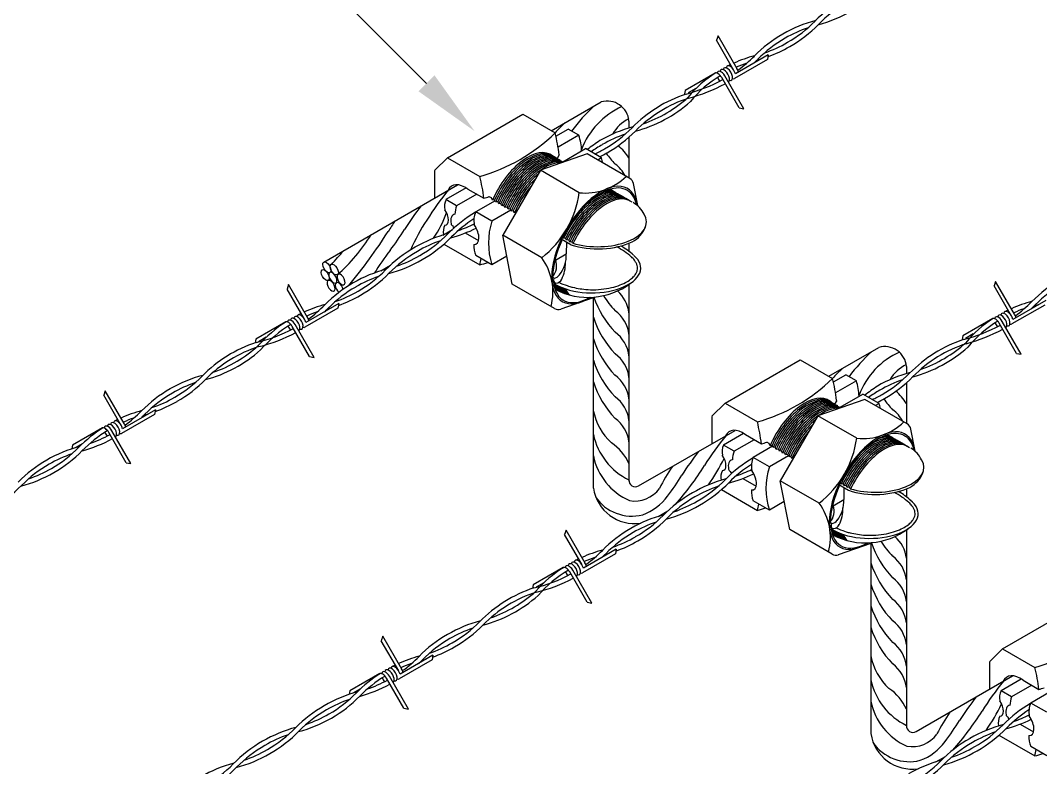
# Model space of a CAD drawing. Header units: millimetres. Extents: x -6623.4 to -6596.1, y -4703.2 to -4682.1.
# Drawn here: x -6611.585 to -6608.575, y -4691.203 to -4688.998 of the extents above; entities that cross this region are included whole.
import ezdxf

# ---------------------------------------------------------------- set-up
doc = ezdxf.new("R2010")
doc.units = ezdxf.units.MM
doc.header["$LTSCALE"] = 10
doc.layers.add('Termotécnica', color=7, linetype='Continuous')

msp = doc.modelspace()

# ---------------------------------------------------------------- linework, layer by layer
at = {"layer": 'Termotécnica', "color": 2}
for p, q in [((-6612.0656, -4687.5053), (-6610.3869, -4689.184)), ((-6610.0192, -4689.3238), (-6609.8715, -4689.2387)), ((-6610.325, -4689.4035), (-6610.103, -4689.2754)), ((-6610.103, -4689.2754), (-6610.0078, -4689.3303)), ((-6609.7898, -4689.2952), (-6609.7898, -4689.3159)), ((-6609.7898, -4689.3428), (-6609.7898, -4689.4631)), ((-6610.3638, -4689.4414), (-6610.3246, -4689.4029)), ((-6610.325, -4689.4035), (-6610.2298, -4689.4585)), ((-6609.9956, -4689.3949), (-6610.0018, -4689.4061)), ((-6610.3639, -4689.4424), (-6610.3639, -4689.5228)), ((-6610.6902, -4689.7112), (-6610.2956, -4689.4833)), ((-6610.2647, -4689.4961), (-6610.2179, -4689.5231)), ((-6610.1952, -4689.5223), (-6610.202, -4689.5184)), ((-6610.1923, -4689.5287), (-6610.1952, -4689.5223)), ((-6610.186, -4689.5276), (-6610.1923, -4689.5287)), ((-6610.1831, -4689.5341), (-6610.186, -4689.5277)), ((-6610.1768, -4689.533), (-6610.1831, -4689.5342)), ((-6610.1739, -4689.5395), (-6610.1768, -4689.533)), ((-6610.1677, -4689.5385), (-6610.174, -4689.5396)), ((-6610.1648, -4689.545), (-6610.1677, -4689.5385)), ((-6610.1585, -4689.5439), (-6610.1648, -4689.5451)), ((-6610.1556, -4689.5504), (-6610.1585, -4689.5439)), ((-6610.1494, -4689.5494), (-6610.1557, -4689.5505)), ((-6610.1464, -4689.5557), (-6610.1493, -4689.5492)), ((-6610.1401, -4689.5545), (-6610.1464, -4689.5557)), ((-6610.1372, -4689.5611), (-6610.1401, -4689.5545)), ((-6610.1309, -4689.5599), (-6610.1372, -4689.5611)), ((-6610.128, -4689.5664), (-6610.1309, -4689.5599)), ((-6610.1235, -4689.5655), (-6610.128, -4689.5664)), ((-6610.339, -4689.6316), (-6610.3104, -4689.6151)), ((-6610.2726, -4689.6255), (-6610.2334, -4689.6482)), ((-6609.9612, -4689.6604), (-6609.9897, -4689.6438)), ((-6609.9829, -4689.642), (-6609.985, -4689.6372)), ((-6609.9766, -4689.6409), (-6609.9829, -4689.642)), ((-6609.9736, -4689.6472), (-6609.9766, -4689.6409)), ((-6609.9674, -4689.6461), (-6609.9736, -4689.6472)), ((-6609.9643, -4689.6522), (-6609.9674, -4689.6461)), ((-6609.9582, -4689.6514), (-6609.9643, -4689.6522)), ((-6609.9555, -4689.6555), (-6609.9582, -4689.6514)), ((-6610.3357, -4689.6584), (-6610.2298, -4689.7196)), ((-6609.7898, -4689.6558), (-6609.7898, -4689.6814)), ((-6610.5222, -4689.7374), (-6610.4936, -4689.7209)), ((-6610.0067, -4689.7771), (-6610.0118, -4689.7741)), ((-6609.9926, -4689.7735), (-6609.9968, -4689.7711)), ((-6609.7898, -4689.7766), (-6609.7898, -4690.3576)), ((-6609.8949, -4689.8149), (-6609.8949, -4690.3783)), ((-6609.2004, -4690.0484), (-6609.0527, -4689.9634)), ((-6609.5062, -4690.1282), (-6609.2842, -4690)), ((-6609.2842, -4690), (-6609.189, -4690.055)), ((-6608.971, -4690.0199), (-6608.971, -4690.0405)), ((-6608.971, -4690.0674), (-6608.971, -4690.1877)), ((-6609.545, -4690.1661), (-6609.5058, -4690.1275)), ((-6609.5062, -4690.1282), (-6609.411, -4690.1831)), ((-6609.1769, -4690.1195), (-6609.183, -4690.1307)), ((-6609.5451, -4690.167), (-6609.5451, -4690.2474)), ((-6609.7612, -4690.3722), (-6609.4768, -4690.208)), ((-6609.4459, -4690.2207), (-6609.3991, -4690.2478)), ((-6609.3764, -4690.2469), (-6609.3832, -4690.243)), ((-6609.3735, -4690.2534), (-6609.3764, -4690.2469)), ((-6609.3672, -4690.2522), (-6609.3735, -4690.2534)), ((-6609.3643, -4690.2588), (-6609.3673, -4690.2523)), ((-6609.3581, -4690.2576), (-6609.3643, -4690.2588)), ((-6609.3552, -4690.2642), (-6609.3581, -4690.2576)), ((-6609.3489, -4690.2631), (-6609.3552, -4690.2643)), ((-6609.346, -4690.2696), (-6609.3489, -4690.2631)), ((-6609.3398, -4690.2685), (-6609.3461, -4690.2697)), ((-6609.3369, -4690.2751), (-6609.3398, -4690.2685)), ((-6609.3306, -4690.274), (-6609.3369, -4690.2752)), ((-6609.3276, -4690.2803), (-6609.3305, -4690.2738)), ((-6609.3213, -4690.2792), (-6609.3276, -4690.2803)), ((-6609.3184, -4690.2857), (-6609.3213, -4690.2792)), ((-6609.3121, -4690.2845), (-6609.3184, -4690.2857)), ((-6609.3092, -4690.291), (-6609.3121, -4690.2845)), ((-6609.3048, -4690.2902), (-6609.3092, -4690.291)), ((-6609.4539, -4690.3501), (-6609.4146, -4690.3728)), ((-6609.1425, -4690.385), (-6609.1709, -4690.3684)), ((-6609.1641, -4690.3666), (-6609.1663, -4690.3618)), ((-6609.1578, -4690.3655), (-6609.1641, -4690.3666)), ((-6609.1549, -4690.3719), (-6609.1578, -4690.3655)), ((-6609.1486, -4690.3707), (-6609.1549, -4690.3719)), ((-6609.1455, -4690.3769), (-6609.1486, -4690.3707)), ((-6609.1394, -4690.376), (-6609.1455, -4690.3769)), ((-6609.1367, -4690.3801), (-6609.1394, -4690.376)), ((-6609.5169, -4690.383), (-6609.411, -4690.4442)), ((-6608.971, -4690.3804), (-6608.971, -4690.406)), ((-6609.7034, -4690.462), (-6609.6749, -4690.4455)), ((-6609.1738, -4690.4982), (-6609.178, -4690.4958)), ((-6609.1879, -4690.5017), (-6609.193, -4690.4988)), ((-6608.971, -4690.5012), (-6608.971, -4691.0823)), ((-6609.0761, -4690.5395), (-6609.0761, -4691.1029)), ((-6608.6875, -4690.8528), (-6608.4655, -4690.7246)), ((-6608.7262, -4690.8907), (-6608.6871, -4690.8521)), ((-6608.6875, -4690.8528), (-6608.5923, -4690.9078)), ((-6608.7264, -4690.8917), (-6608.7264, -4690.972)), ((-6608.9424, -4691.0967), (-6608.658, -4690.9325)), ((-6608.6271, -4690.9453), (-6608.5803, -4690.9724)), ((-6608.6351, -4691.0747), (-6608.5958, -4691.0974)), ((-6608.6981, -4691.1077), (-6608.5923, -4691.1688)), ((-6608.8846, -4691.1866), (-6608.8561, -4691.1701))]:
    msp.add_line(p, q, dxfattribs=at)
at = {"layer": 'Termotécnica', "color": 1}
for p, q in [((-6609.5268, -4689.0438), (-6609.5313, -4689.057)), ((-6609.4708, -4689.1408), (-6609.5268, -4689.0438)), ((-6609.4799, -4689.1461), (-6609.5313, -4689.057)), ((-6609.3788, -4689.0999), (-6609.4758, -4689.1559)), ((-6609.3788, -4689.0999), (-6609.3815, -4689.1135)), ((-6609.3815, -4689.1135), (-6609.4785, -4689.1695)), ((-6609.5351, -4689.1537), (-6609.6237, -4689.2049)), ((-6609.4648, -4689.2562), (-6609.5162, -4689.1671)), ((-6609.4511, -4689.2588), (-6609.5071, -4689.1618)), ((-6609.5926, -4689.199), (-6609.6152, -4689.2121)), ((-6609.6237, -4689.2049), (-6609.6258, -4689.2154)), ((-6609.4648, -4689.2562), (-6609.4511, -4689.2588)), ((-6610.0054, -4689.3402), (-6609.9689, -4689.3192)), ((-6609.9376, -4689.3373), (-6609.9689, -4689.3192)), ((-6609.9376, -4689.3373), (-6609.999, -4689.3728)), ((-6609.9853, -4689.4153), (-6609.9183, -4689.3766)), ((-6609.8707, -4689.4041), (-6609.9183, -4689.3766)), ((-6609.9126, -4689.3922), (-6610.0512, -4689.4403)), ((-6609.7874, -4689.4645), (-6609.9126, -4689.3922)), ((-6609.8707, -4689.4041), (-6609.8814, -4689.4102)), ((-6610.0512, -4689.4403), (-6610.162, -4689.6322)), ((-6609.9363, -4689.5066), (-6610.0512, -4689.4403)), ((-6610.2703, -4689.4927), (-6610.3296, -4689.5269)), ((-6609.764, -4689.5446), (-6609.7767, -4689.4795)), ((-6610.2982, -4689.5451), (-6610.3296, -4689.5269)), ((-6610.239, -4689.5109), (-6610.2982, -4689.5451)), ((-6610.1848, -4689.5305), (-6610.2417, -4689.5633)), ((-6610.1941, -4689.5908), (-6610.2417, -4689.5633)), ((-6610.1383, -4689.5586), (-6610.1941, -4689.5908)), ((-6610.1343, -4689.7763), (-6610.162, -4689.6322)), ((-6610.0472, -4689.6985), (-6610.162, -4689.6322)), ((-6609.9745, -4689.6527), (-6609.9746, -4689.6874)), ((-6610.1941, -4689.7191), (-6610.2417, -4689.6916)), ((-6610.1502, -4689.6938), (-6610.1941, -4689.7191)), ((-6610.0063, -4689.7057), (-6609.9746, -4689.6874)), ((-6610.0114, -4689.7585), (-6610.0157, -4689.7551)), ((-6608.708, -4689.7685), (-6608.7126, -4689.7816)), ((-6608.652, -4689.8654), (-6608.708, -4689.7685)), ((-6610.7939, -4689.778), (-6610.7984, -4689.7912)), ((-6610.747, -4689.8803), (-6610.7984, -4689.7912)), ((-6610.7379, -4689.875), (-6610.7939, -4689.778)), ((-6610.0092, -4689.8485), (-6610.1343, -4689.7763)), ((-6608.6611, -4689.8707), (-6608.7126, -4689.7816)), ((-6610.646, -4689.8341), (-6610.743, -4689.8901)), ((-6610.646, -4689.8341), (-6610.6486, -4689.8477)), ((-6609.8949, -4689.8174), (-6609.9908, -4689.8503)), ((-6608.5601, -4689.8245), (-6608.6571, -4689.8805)), ((-6610.6486, -4689.8477), (-6610.7456, -4689.9037)), ((-6608.5627, -4689.8381), (-6608.6597, -4689.8941)), ((-6610.8022, -4689.8879), (-6610.8909, -4689.9391)), ((-6608.7163, -4689.8783), (-6608.805, -4689.9295)), ((-6608.646, -4689.9808), (-6608.6975, -4689.8917)), ((-6608.6324, -4689.9834), (-6608.6884, -4689.8864)), ((-6610.7319, -4689.9904), (-6610.7834, -4689.9013)), ((-6610.7183, -4689.993), (-6610.7743, -4689.896)), ((-6608.7738, -4689.9236), (-6608.7964, -4689.9367)), ((-6610.8909, -4689.9391), (-6610.8929, -4689.9496)), ((-6610.8597, -4689.9332), (-6610.8823, -4689.9463)), ((-6608.805, -4689.9295), (-6608.807, -4689.94)), ((-6608.646, -4689.9808), (-6608.6324, -4689.9834)), ((-6610.7319, -4689.9904), (-6610.7183, -4689.993)), ((-6609.1866, -4690.0649), (-6609.1502, -4690.0438)), ((-6609.1188, -4690.0619), (-6609.1502, -4690.0438)), ((-6609.1188, -4690.0619), (-6609.1803, -4690.0974)), ((-6611.3348, -4690.0911), (-6611.3394, -4690.1042)), ((-6611.2879, -4690.1933), (-6611.3394, -4690.1042)), ((-6611.2788, -4690.1881), (-6611.3348, -4690.0911)), ((-6609.1665, -4690.1399), (-6609.0995, -4690.1013)), ((-6609.052, -4690.1287), (-6609.0995, -4690.1013)), ((-6609.0938, -4690.1168), (-6609.2324, -4690.1649)), ((-6608.9687, -4690.1891), (-6609.0938, -4690.1168)), ((-6609.052, -4690.1287), (-6609.0626, -4690.1349)), ((-6611.1895, -4690.1608), (-6611.2865, -4690.2168)), ((-6611.1869, -4690.1471), (-6611.2839, -4690.2031)), ((-6611.1869, -4690.1471), (-6611.1895, -4690.1608)), ((-6609.2324, -4690.1649), (-6609.3433, -4690.3568)), ((-6609.1176, -4690.2312), (-6609.2324, -4690.1649)), ((-6611.3431, -4690.201), (-6611.4318, -4690.2521)), ((-6611.2728, -4690.3034), (-6611.3243, -4690.2143)), ((-6611.2592, -4690.3061), (-6611.3152, -4690.2091)), ((-6609.4515, -4690.2173), (-6609.5108, -4690.2516)), ((-6608.9452, -4690.2692), (-6608.958, -4690.2041)), ((-6611.4318, -4690.2521), (-6611.4338, -4690.2627)), ((-6611.4006, -4690.2463), (-6611.4232, -4690.2593)), ((-6609.4794, -4690.2697), (-6609.5108, -4690.2516)), ((-6609.4203, -4690.2355), (-6609.4794, -4690.2697)), ((-6609.366, -4690.2551), (-6609.4229, -4690.288)), ((-6609.3195, -4690.2832), (-6609.3753, -4690.3155)), ((-6611.2728, -4690.3034), (-6611.2592, -4690.3061)), ((-6609.3753, -4690.3155), (-6609.4229, -4690.288)), ((-6609.2284, -4690.4231), (-6609.3433, -4690.3568)), ((-6609.3156, -4690.5009), (-6609.3433, -4690.3568)), ((-6609.1557, -4690.3773), (-6609.1558, -4690.412)), ((-6609.3753, -4690.4437), (-6609.4229, -4690.4163)), ((-6609.3314, -4690.4184), (-6609.3753, -4690.4437)), ((-6609.1876, -4690.4303), (-6609.1558, -4690.412)), ((-6609.1926, -4690.4831), (-6609.1969, -4690.4797)), ((-6609.9751, -4690.5026), (-6609.9797, -4690.5158)), ((-6609.9282, -4690.6049), (-6609.9797, -4690.5158)), ((-6609.9191, -4690.5996), (-6609.9751, -4690.5026)), ((-6609.1904, -4690.5731), (-6609.3156, -4690.5009)), ((-6609.0761, -4690.542), (-6609.1721, -4690.5749)), ((-6609.8298, -4690.5723), (-6609.9268, -4690.6283)), ((-6609.8272, -4690.5587), (-6609.9242, -4690.6147)), ((-6609.8272, -4690.5587), (-6609.8298, -4690.5723)), ((-6609.9835, -4690.6125), (-6610.0721, -4690.6637)), ((-6609.9131, -4690.715), (-6609.9646, -4690.6259)), ((-6609.8995, -4690.7176), (-6609.9555, -4690.6206)), ((-6610.0721, -4690.6637), (-6610.0741, -4690.6742)), ((-6610.0409, -4690.6578), (-6610.0635, -4690.6709)), ((-6609.9131, -4690.715), (-6609.8995, -4690.7176)), ((-6610.5161, -4690.8157), (-6610.5206, -4690.8288)), ((-6610.4692, -4690.9179), (-6610.5206, -4690.8288)), ((-6610.4601, -4690.9127), (-6610.5161, -4690.8157)), ((-6610.3708, -4690.8854), (-6610.4678, -4690.9414)), ((-6610.3681, -4690.8717), (-6610.4651, -4690.9277)), ((-6610.3681, -4690.8717), (-6610.3708, -4690.8854)), ((-6610.5244, -4690.9256), (-6610.613, -4690.9768)), ((-6610.4541, -4691.0281), (-6610.5055, -4690.9389)), ((-6610.4404, -4691.0307), (-6610.4964, -4690.9337)), ((-6608.6328, -4690.942), (-6608.692, -4690.9762)), ((-6610.613, -4690.9768), (-6610.6151, -4690.9873)), ((-6610.5819, -4690.9709), (-6610.6045, -4690.9839)), ((-6608.6607, -4690.9943), (-6608.692, -4690.9762)), ((-6608.6015, -4690.9601), (-6608.6607, -4690.9943)), ((-6608.5472, -4690.9797), (-6608.6042, -4691.0126)), ((-6610.4541, -4691.0281), (-6610.4404, -4691.0307)), ((-6608.5566, -4691.0401), (-6608.6042, -4691.0126)), ((-6608.5566, -4691.1684), (-6608.6042, -4691.1409))]:
    msp.add_line(p, q, dxfattribs=at)
at = {"layer": 'Termotécnica', "color": 2}
for centre, radius, start, end in [((-6608.9544, -4689.2827), 0.4021, 119.751, 135.4383), ((-6608.9544, -4689.2827), 0.3881, 119.751, 135.4383), ((-6609.3355, -4688.6227), 0.4021, 284.9745, 300.249), ((-6609.1403, -4689.3739), 0.3881, 104.7043, 120.249), ((-6609.1403, -4689.3739), 0.3741, 108.8959, 120.249), ((-6609.5074, -4688.7381), 0.3741, 299.751, 315.4383), ((-6609.5074, -4688.7381), 0.3881, 299.751, 315.4383), ((-6609.1433, -4689.3756), 0.3881, 119.751, 135.4383), ((-6609.1433, -4689.3756), 0.3741, 119.751, 135.4383), ((-6609.5104, -4688.7398), 0.3741, 288.8959, 300.249), ((-6609.5104, -4688.7398), 0.3881, 289.6431, 300.249), ((-6609.3152, -4689.491), 0.4021, 104.9745, 114.2364), ((-6609.6963, -4688.831), 0.3881, 305.9421, 315.4383), ((-6609.6963, -4688.831), 0.4021, 313.1226, 315.4383), ((-6609.5104, -4688.7398), 0.3881, 284.7043, 286.6418), ((-6609.3152, -4689.491), 0.4021, 115.7384, 116.8914), ((-6609.3152, -4689.491), 0.3881, 109.0986, 114.0278), ((-6609.744, -4688.742), 0.4891, 284.5333, 298.2169), ((-6609.367, -4689.4247), 0.3185, 121.6112, 141.1167), ((-6609.3492, -4689.4482), 0.3339, 120.8153, 140.9321), ((-6609.3152, -4689.491), 0.4021, 120.2403, 120.249), ((-6609.747, -4688.7317), 0.5136, 285.0845, 298.0049), ((-6609.4941, -4689.597), 0.4021, 108.4369, 135.4383), ((-6609.4941, -4689.597), 0.3881, 107.8842, 135.4383), ((-6609.8752, -4688.9369), 0.3881, 289.0986, 312.116), ((-6609.854, -4689.3008), 0.0645, 4.9382, 105.7438), ((-6609.8752, -4688.9369), 0.4021, 284.9745, 311.5616), ((-6609.68, -4689.6881), 0.3881, 104.7043, 120.249), ((-6610.0471, -4689.0523), 0.3741, 299.751, 315.4383), ((-6610.3725, -4688.955), 0.5234, 285.8241, 314.1759), ((-6610.5333, -4689.4607), 0.5415, 6.984, 13.9344), ((-6609.237, -4690.284), 1.1291, 124.4429, 126.78), ((-6609.68, -4689.6881), 0.3741, 108.8959, 120.249), ((-6610.0471, -4689.0523), 0.3881, 299.751, 315.4383), ((-6609.683, -4689.6898), 0.3741, 119.751, 125.7641), ((-6610.0501, -4689.054), 0.3741, 295.195, 300.249), ((-6610.0501, -4689.054), 0.3881, 296.6196, 300.249), ((-6610.7558, -4689.589), 0.542, 6.984, 13.9344), ((-6610.3607, -4689.0191), 0.5239, 285.8241, 287.6369), ((-6610.0467, -4689.8998), 0.3881, 120.2637, 135.4383), ((-6610.0438, -4689.8981), 0.3741, 108.8959, 108.929), ((-6609.8187, -4689.6068), 0.0821, 26.4242, 59.497), ((-6610.0467, -4689.8998), 0.3741, 122.4002, 135.4383), ((-6610.4138, -4689.264), 0.3881, 284.7043, 296.5242), ((-6610.4138, -4689.264), 0.3741, 288.8959, 296.5315), ((-6609.8178, -4689.5787), 0.082, 297.3192, 339.4448), ((-6610.2186, -4690.0152), 0.4021, 104.9745, 120.249), ((-6610.2186, -4690.0152), 0.3881, 109.0986, 120.249), ((-6610.5997, -4689.3552), 0.3881, 299.751, 315.4383), ((-6610.5997, -4689.3552), 0.4021, 299.751, 315.4383), ((-6610.2215, -4690.0169), 0.4021, 119.751, 135.4383), ((-6610.2215, -4690.0169), 0.3881, 119.751, 135.4383), ((-6609.9162, -4689.8445), 0.1995, 47.8924, 63.0928), ((-6609.902, -4689.8256), 0.1841, 46.866, 61.3786), ((-6610.6026, -4689.3569), 0.4021, 284.9745, 300.249), ((-6610.6026, -4689.3569), 0.3881, 289.0986, 300.249), ((-6610.7558, -4689.589), 0.542, 346.0656, 348.0801), ((-6610.3726, -4689.2156), 0.5239, 285.8241, 288.5405), ((-6610.4075, -4690.1081), 0.3881, 104.7043, 120.249), ((-6610.7746, -4689.4723), 0.3741, 299.751, 315.4383), ((-6610.7746, -4689.4723), 0.3881, 299.751, 315.4383), ((-6610.4104, -4690.1098), 0.3881, 119.751, 135.4383), ((-6610.4075, -4690.1081), 0.3741, 108.8959, 120.249), ((-6609.9108, -4689.6054), 0.2101, 242.6705, 306.7217), ((-6608.3245, -4690.1002), 0.3881, 119.751, 135.4383), ((-6608.3245, -4690.1002), 0.3741, 119.751, 135.4383), ((-6610.4104, -4690.1098), 0.3741, 119.751, 135.4383), ((-6610.7775, -4689.474), 0.3741, 288.8959, 300.249), ((-6610.7775, -4689.474), 0.3881, 289.6431, 300.249), ((-6608.4964, -4690.2157), 0.4021, 104.9745, 114.2364), ((-6608.8775, -4689.5556), 0.3881, 305.9421, 315.4383), ((-6610.5823, -4690.2252), 0.4021, 115.7384, 116.8914), ((-6610.5823, -4690.2252), 0.4021, 104.9745, 114.2364), ((-6610.5823, -4690.2252), 0.3881, 109.0986, 114.0278), ((-6610.9634, -4689.5652), 0.3881, 305.9421, 315.4383), ((-6610.9634, -4689.5652), 0.4021, 313.1226, 315.4383), ((-6610.7775, -4689.474), 0.3881, 284.7043, 286.6418), ((-6608.4964, -4690.2157), 0.4021, 115.7384, 116.8914), ((-6608.4964, -4690.2157), 0.3881, 109.0986, 114.0278), ((-6608.8775, -4689.5556), 0.4021, 313.1226, 315.4383), ((-6608.6916, -4689.4644), 0.3881, 284.7043, 286.6418), ((-6610.5991, -4690.2076), 0.3784, 122.2606, 138.6815), ((-6610.5855, -4690.2266), 0.3877, 121.3823, 138.7147), ((-6610.5823, -4690.2252), 0.4021, 120.2403, 120.249), ((-6608.5483, -4690.1493), 0.3185, 121.6112, 141.1167), ((-6608.5304, -4690.1728), 0.3339, 120.8153, 140.9321), ((-6608.4964, -4690.2157), 0.4021, 120.2403, 120.249), ((-6610.9845, -4689.5301), 0.429, 282.7735, 298.4841), ((-6610.9797, -4689.5386), 0.4333, 283.0769, 298.5056), ((-6608.9253, -4689.4667), 0.4891, 284.5333, 298.2169), ((-6608.9282, -4689.4563), 0.5136, 285.0845, 298.0049), ((-6610.7625, -4690.33), 0.4021, 108.4369, 135.4383), ((-6611.1383, -4689.6823), 0.3881, 315.2957, 315.4383), ((-6608.6754, -4690.3216), 0.4021, 108.4369, 135.4383), ((-6608.6754, -4690.3216), 0.3881, 107.8842, 135.4383), ((-6609.0564, -4689.6615), 0.3881, 289.0986, 312.116), ((-6611.1436, -4689.6699), 0.4021, 284.9745, 311.5616), ((-6610.7625, -4690.33), 0.3881, 107.8842, 135.4383), ((-6611.1436, -4689.6699), 0.3881, 289.0986, 312.116), ((-6609.0352, -4690.0254), 0.0645, 4.9382, 105.7438), ((-6609.0564, -4689.6615), 0.4021, 284.9745, 311.5616), ((-6610.9484, -4690.4212), 0.3881, 104.7043, 120.249), ((-6608.8613, -4690.4128), 0.3881, 104.7043, 120.249), ((-6609.2284, -4689.777), 0.3741, 299.751, 315.4383), ((-6610.9484, -4690.4212), 0.3741, 108.8959, 120.249), ((-6611.3155, -4689.7854), 0.3741, 299.751, 315.4383), ((-6611.3155, -4689.7854), 0.3881, 299.751, 315.4383), ((-6609.5537, -4689.6796), 0.5234, 285.8241, 314.1759), ((-6609.7146, -4690.1854), 0.5415, 6.984, 13.9344), ((-6608.8613, -4690.4128), 0.3741, 108.8959, 120.249), ((-6609.2284, -4689.777), 0.3881, 299.751, 315.4383), ((-6610.9513, -4690.4229), 0.3881, 119.751, 135.4383), ((-6610.9513, -4690.4229), 0.3741, 119.751, 135.4383), ((-6608.4182, -4691.0086), 1.1291, 124.4429, 126.78), ((-6608.8642, -4690.4144), 0.3741, 119.751, 125.7641), ((-6609.2313, -4689.7786), 0.3741, 295.195, 300.249), ((-6611.3184, -4689.7871), 0.3741, 288.8959, 300.249), ((-6611.3184, -4689.7871), 0.3881, 289.6431, 300.249), ((-6609.2313, -4689.7786), 0.3881, 296.6196, 300.249), ((-6611.1233, -4690.5383), 0.4021, 104.9745, 114.2364), ((-6611.5043, -4689.8782), 0.3881, 305.9421, 315.4383), ((-6611.5043, -4689.8782), 0.4021, 313.1226, 315.4383), ((-6611.3184, -4689.7871), 0.3881, 284.7043, 286.6418), ((-6611.1233, -4690.5383), 0.4021, 120.2403, 120.249), ((-6611.1233, -4690.5383), 0.4021, 115.7384, 116.8914), ((-6611.1233, -4690.5383), 0.3881, 109.0986, 114.0278), ((-6609.937, -4690.3137), 0.542, 6.984, 13.9344), ((-6611.1262, -4690.54), 0.4021, 122.4639, 135.4383), ((-6611.1262, -4690.54), 0.3881, 121.3857, 135.4383), ((-6611.5073, -4689.8799), 0.3881, 289.0986, 298.7136), ((-6611.3121, -4690.6312), 0.3881, 104.7043, 120.249), ((-6611.5073, -4689.8799), 0.4021, 284.9745, 298.7537), ((-6609.5419, -4689.7438), 0.5239, 285.8241, 287.6369), ((-6611.3121, -4690.6312), 0.3741, 108.8959, 120.249), ((-6611.6792, -4689.9954), 0.3741, 299.751, 315.4383), ((-6611.6792, -4689.9954), 0.3881, 299.751, 315.4383), ((-6608.9999, -4690.3314), 0.0821, 26.4242, 59.497), ((-6611.315, -4690.6329), 0.3881, 119.751, 135.4383), ((-6611.315, -4690.6329), 0.3741, 119.751, 135.4383), ((-6609.2279, -4690.6244), 0.3881, 120.2637, 135.4383), ((-6609.2279, -4690.6244), 0.3741, 122.4002, 135.4383), ((-6611.6821, -4689.9971), 0.3881, 284.7043, 300.249), ((-6611.6821, -4689.9971), 0.3741, 288.8959, 300.249), ((-6609.595, -4689.9886), 0.3881, 284.7043, 296.5242), ((-6609.595, -4689.9886), 0.3741, 288.8959, 296.5315), ((-6608.999, -4690.3033), 0.082, 297.3192, 339.4448), ((-6611.8681, -4690.0882), 0.4021, 299.751, 315.4383), ((-6609.7708, -4690.3556), 0.0191, 173.8446, 300.1375), ((-6609.3999, -4690.7399), 0.4021, 104.9745, 120.249), ((-6609.3999, -4690.7399), 0.3881, 109.0986, 120.249), ((-6609.7809, -4690.0798), 0.3881, 299.751, 315.4383), ((-6609.7809, -4690.0798), 0.4021, 299.751, 315.4383), ((-6609.7723, -4690.3594), 0.124, 188.7565, 277.9403), ((-6609.4028, -4690.7415), 0.4021, 119.751, 135.4383), ((-6609.4028, -4690.7415), 0.3881, 119.751, 135.4383), ((-6609.0974, -4690.5691), 0.1995, 47.8924, 63.0928), ((-6609.0833, -4690.5502), 0.1841, 46.866, 61.3786), ((-6609.7839, -4690.0815), 0.4021, 284.9745, 300.249), ((-6609.7839, -4690.0815), 0.3881, 289.0986, 300.249), ((-6609.937, -4690.3137), 0.542, 346.0656, 348.0801), ((-6609.5539, -4689.9402), 0.5239, 285.8241, 288.5405), ((-6609.5887, -4690.8327), 0.3881, 104.7043, 120.249), ((-6609.9558, -4690.1969), 0.3741, 299.751, 315.4383), ((-6609.5916, -4690.8344), 0.3881, 119.751, 135.4383), ((-6609.5887, -4690.8327), 0.3741, 108.8959, 120.249), ((-6609.9558, -4690.1969), 0.3881, 299.751, 315.4383), ((-6609.5916, -4690.8344), 0.3741, 119.751, 135.4383), ((-6609.9587, -4690.1986), 0.3741, 288.8959, 300.249), ((-6609.092, -4690.33), 0.2101, 242.6705, 306.7217), ((-6609.9587, -4690.1986), 0.3881, 289.6431, 300.249), ((-6609.7636, -4690.9498), 0.4021, 115.7384, 116.8914), ((-6609.7636, -4690.9498), 0.4021, 104.9745, 114.2364), ((-6609.7636, -4690.9498), 0.3881, 109.0986, 114.0278), ((-6610.1446, -4690.2898), 0.3881, 305.9421, 315.4383), ((-6610.1446, -4690.2898), 0.4021, 313.1226, 315.4383), ((-6609.9587, -4690.1986), 0.3881, 284.7043, 286.6418), ((-6609.7803, -4690.9323), 0.3784, 122.2606, 138.6815), ((-6609.7636, -4690.9498), 0.4021, 120.2403, 120.249), ((-6610.1657, -4690.2548), 0.429, 282.7735, 298.4841), ((-6610.1609, -4690.2633), 0.4333, 283.0769, 298.5056), ((-6609.7667, -4690.9512), 0.3877, 121.3823, 138.7147), ((-6609.9437, -4691.0546), 0.4021, 108.4369, 135.4383), ((-6610.3248, -4690.3946), 0.4021, 284.9745, 311.5616), ((-6609.9437, -4691.0546), 0.3881, 107.8842, 135.4383), ((-6610.3248, -4690.3946), 0.3881, 289.0986, 312.116), ((-6610.3195, -4690.4069), 0.3881, 315.2957, 315.4383), ((-6610.1296, -4691.1458), 0.3881, 104.7043, 120.249), ((-6610.1296, -4691.1458), 0.3741, 108.8959, 120.249), ((-6610.4967, -4690.51), 0.3741, 299.751, 315.4383), ((-6610.4967, -4690.51), 0.3881, 299.751, 315.4383), ((-6608.735, -4690.4042), 0.5234, 285.8241, 314.1759), ((-6610.1326, -4691.1475), 0.3881, 119.751, 135.4383), ((-6610.1326, -4691.1475), 0.3741, 119.751, 135.4383), ((-6610.4996, -4690.5117), 0.3741, 288.8959, 300.249), ((-6610.4996, -4690.5117), 0.3881, 289.6431, 300.249), ((-6610.3045, -4691.2629), 0.4021, 104.9745, 114.2364), ((-6610.6856, -4690.6029), 0.3881, 305.9421, 315.4383), ((-6610.6856, -4690.6029), 0.4021, 313.1226, 315.4383), ((-6610.4996, -4690.5117), 0.3881, 284.7043, 286.6418), ((-6610.3045, -4691.2629), 0.4021, 120.2403, 120.249), ((-6610.3045, -4691.2629), 0.4021, 115.7384, 116.8914), ((-6610.3045, -4691.2629), 0.3881, 109.0986, 114.0278), ((-6609.1183, -4691.0383), 0.542, 6.984, 13.9344), ((-6610.3074, -4691.2646), 0.4021, 122.4639, 135.4383), ((-6610.3074, -4691.2646), 0.3881, 121.3857, 135.4383), ((-6610.6885, -4690.6045), 0.3881, 289.0986, 298.7136), ((-6610.6885, -4690.6045), 0.4021, 284.9745, 298.7537), ((-6608.7232, -4690.4684), 0.5239, 285.8241, 287.6369), ((-6610.4934, -4691.3558), 0.3881, 104.7043, 120.249), ((-6610.4934, -4691.3558), 0.3741, 108.8959, 120.249), ((-6610.8604, -4690.72), 0.3741, 299.751, 315.4383), ((-6610.8604, -4690.72), 0.3881, 299.751, 315.4383), ((-6610.4963, -4691.3575), 0.3881, 119.751, 135.4383), ((-6610.4963, -4691.3575), 0.3741, 119.751, 135.4383), ((-6608.4092, -4691.349), 0.3881, 120.2637, 135.4383), ((-6608.4092, -4691.349), 0.3741, 122.4002, 135.4383), ((-6610.8634, -4690.7217), 0.3881, 284.7043, 300.249), ((-6610.8634, -4690.7217), 0.3741, 288.8959, 300.249), ((-6608.7762, -4690.7132), 0.3881, 284.7043, 296.5242), ((-6608.7762, -4690.7132), 0.3741, 288.8959, 296.5315), ((-6610.6682, -4691.4729), 0.4021, 104.9745, 120.249), ((-6611.0493, -4690.8128), 0.3881, 299.751, 315.4383), ((-6611.0493, -4690.8128), 0.4021, 299.751, 315.4383), ((-6608.952, -4691.0802), 0.0191, 173.8446, 300.1375), ((-6608.5811, -4691.4645), 0.4021, 104.9745, 120.249), ((-6608.5811, -4691.4645), 0.3881, 109.0986, 120.249), ((-6608.9622, -4690.8044), 0.3881, 299.751, 315.4383), ((-6608.9622, -4690.8044), 0.4021, 299.751, 315.4383), ((-6610.6711, -4691.4746), 0.4021, 119.751, 135.4383), ((-6610.6682, -4691.4729), 0.3881, 109.0986, 120.249), ((-6608.9535, -4691.0839), 0.124, 188.7565, 277.9403), ((-6608.584, -4691.4662), 0.4021, 119.751, 135.4383), ((-6608.584, -4691.4662), 0.3881, 119.751, 135.4383), ((-6610.6711, -4691.4746), 0.3881, 119.751, 135.4383), ((-6611.0522, -4690.8145), 0.3881, 289.0986, 300.249), ((-6608.9651, -4690.8061), 0.4021, 284.9745, 300.249), ((-6608.9651, -4690.8061), 0.3881, 289.0986, 300.249), ((-6609.1183, -4691.0383), 0.542, 346.0656, 348.0801), ((-6611.0522, -4690.8145), 0.4021, 284.9745, 300.249), ((-6608.7699, -4691.5573), 0.3881, 104.7043, 120.249), ((-6609.137, -4690.9215), 0.3741, 299.751, 315.4383), ((-6608.7351, -4690.6648), 0.5239, 285.8241, 288.5405), ((-6610.8571, -4691.5658), 0.3881, 104.7043, 120.249), ((-6611.2241, -4690.93), 0.3741, 299.751, 315.4383), ((-6611.2241, -4690.93), 0.3881, 299.751, 315.4383), ((-6609.137, -4690.9215), 0.3881, 299.751, 315.4383)]:
    msp.add_arc(centre, radius, start, end, dxfattribs=at)
at = {"layer": 'Termotécnica', "color": 1}
for centre, radius, start, end in [((-6609.5118, -4689.6593), 0.5585, 132.9609, 143.2161), ((-6609.7173, -4689.4599), 0.2272, 114.175, 159.2626), ((-6609.741, -4689.3893), 0.1118, 116.3393, 150.0919), ((-6609.5973, -4689.7087), 0.5585, 132.9609, 137.3342), ((-6610.091, -4689.3875), 0.1615, 1.5185, 18.1051), ((-6609.9508, -4689.5112), 0.1934, 33.6405, 47.876), ((-6610.0668, -4689.4682), 0.2062, 13.8536, 18.1051), ((-6609.6287, -4689.2291), 0.2794, 215.2984, 223.7705), ((-6609.8904, -4689.5041), 0.1014, 27.8723, 53.7676), ((-6609.9181, -4689.3358), 0.1718, 263.8935, 314.4196), ((-6609.7985, -4689.4837), 0.0222, 10.8846, 60), ((-6609.6769, -4690.0286), 0.835, 140.6074, 148.0944), ((-6610.2849, -4689.5473), 0.0491, 155.4774, 191.4741), ((-6610.2293, -4689.4654), 0.2958, 307.9752, 352.0031), ((-6609.5871, -4690.1705), 1.0279, 142.5428, 147.3042), ((-6610.2118, -4689.5764), 0.0919, 160.0497, 176.1317), ((-6610.1847, -4689.5894), 0.0627, 155.4774, 191.4741), ((-6609.9533, -4689.9452), 0.6355, 146.0117, 149.3417), ((-6609.9908, -4689.8596), 0.4797, 145.4073, 157.4846), ((-6610.6197, -4689.4618), 0.3099, 324.788, 340.3483), ((-6609.9979, -4689.655), 0.2064, 161.8949, 198.1051), ((-6611.909, -4688.7157), 1.6748, 320.5421, 327.2743), ((-6611.1567, -4689.1786), 0.8289, 323.0054, 328.2103), ((-6610.2884, -4689.6225), 0.0491, 155.4774, 189.2026), ((-6610.3064, -4689.5971), 0.00807, 184.8762, 253.3899), ((-6610.3265, -4689.6158), 0.0209, 12.5267, 31.481), ((-6610.9935, -4689.3596), 0.5192, 311.4044, 328.5956), ((-6611.337, -4689.0892), 0.9185, 316.7715, 320.1887), ((-6609.6717, -4690.3014), 1.0328, 142.8248, 147.3639), ((-6610.1803, -4689.6648), 0.0671, 175.3313, 203.5925), ((-6610.1854, -4689.7996), 0.1712, 345.499, 36.1918), ((-6610.0504, -4689.7229), 0.0473, 317.1076, 21.3624), ((-6610.0661, -4689.6917), 0.0916, 321.3212, 2.7333), ((-6610.0774, -4689.7158), 0.1003, 332.7069, 1.9672), ((-6610.0125, -4689.7369), 0.0216, 273.0434, 328.3427), ((-6610.0051, -4689.7551), 0.0181, 270.1402, 338.8672), ((-6609.8904, -4689.8732), 0.1014, 6.8823, 48.9791), ((-6609.6287, -4689.7253), 0.2794, 198.6922, 223.7705), ((-6609.6287, -4689.6617), 0.2794, 212.1841, 223.7705), ((-6609.9981, -4689.8293), 0.0222, 240, 289.1154), ((-6609.8904, -4689.9367), 0.1014, 6.8823, 53.7676), ((-6609.6287, -4689.7888), 0.2794, 197.7362, 223.7705), ((-6609.8904, -4690.0003), 0.1014, 6.8823, 53.7676), ((-6609.6287, -4689.8524), 0.2794, 197.7362, 223.7705), ((-6609.8904, -4690.0639), 0.1014, 6.8823, 53.7676), ((-6608.693, -4690.3839), 0.5585, 132.9609, 143.2161), ((-6608.8985, -4690.1845), 0.2272, 114.175, 159.2626), ((-6609.6287, -4689.916), 0.2794, 197.7362, 223.7705), ((-6608.9222, -4690.1139), 0.1118, 116.3393, 150.0919), ((-6609.8904, -4690.1274), 0.1014, 6.8823, 53.7676), ((-6608.7786, -4690.4333), 0.5585, 132.9609, 137.3342), ((-6609.6287, -4689.9795), 0.2794, 197.7362, 223.7705), ((-6609.2723, -4690.1121), 0.1615, 1.5185, 18.1051), ((-6609.132, -4690.2358), 0.1934, 33.6405, 47.876), ((-6609.8904, -4690.191), 0.1014, 6.8823, 53.7676), ((-6609.248, -4690.1928), 0.2062, 13.8536, 18.1051), ((-6608.81, -4689.9537), 0.2794, 215.2984, 223.7705), ((-6609.721, -4690.1154), 0.1771, 190.9192, 227.0962), ((-6609.0716, -4690.2288), 0.1014, 27.8723, 53.7676), ((-6609.8904, -4690.2545), 0.1014, 6.8823, 53.7676), ((-6609.0993, -4690.0604), 0.1718, 263.8935, 314.4196), ((-6608.9798, -4690.2083), 0.0222, 10.8846, 60), ((-6609.7045, -4690.179), 0.1948, 192.2409, 244.0096), ((-6608.8581, -4690.7532), 0.835, 140.6074, 148.0944), ((-6609.9207, -4690.3649), 0.1436, 24.2345, 56.5253), ((-6609.4661, -4690.2719), 0.0491, 155.4774, 191.4741), ((-6609.4105, -4690.19), 0.2958, 307.9752, 352.0031), ((-6609.7131, -4690.2458), 0.1855, 191.5776, 246.1013), ((-6608.7683, -4690.8951), 1.0279, 142.5428, 147.3042), ((-6609.393, -4690.301), 0.0919, 160.0497, 176.1317), ((-6609.1346, -4690.6698), 0.6355, 146.0117, 152.8075), ((-6610.2697, -4689.8757), 0.8272, 318.2358, 328.1717), ((-6610.0345, -4690.0339), 0.5849, 325.0402, 333.9576), ((-6609.3659, -4690.314), 0.0627, 155.4774, 191.4741), ((-6609.1791, -4690.3796), 0.2064, 161.8949, 198.1051), ((-6610.3379, -4689.9032), 0.8289, 323.0054, 328.2103), ((-6609.4696, -4690.3471), 0.0491, 155.4774, 189.2026), ((-6609.4877, -4690.3218), 0.00807, 184.8762, 253.3899), ((-6609.5078, -4690.3404), 0.0209, 12.5267, 31.481), ((-6609.7812, -4690.3311), 0.13, 214.1214, 284.2196), ((-6609.773, -4690.3262), 0.0905, 260.2834, 323.9967), ((-6609.8056, -4690.3057), 0.1615, 290.4089, 323.4195), ((-6609.3615, -4690.3894), 0.0671, 175.3313, 203.5925), ((-6609.3666, -4690.5243), 0.1712, 345.499, 36.1918), ((-6609.2316, -4690.4475), 0.0473, 317.1076, 21.3624), ((-6609.2473, -4690.4163), 0.0916, 321.3212, 2.7333), ((-6609.2587, -4690.4405), 0.1003, 332.7069, 1.9672), ((-6609.1938, -4690.4615), 0.0216, 273.0434, 328.3427), ((-6609.1863, -4690.4797), 0.0181, 270.1402, 338.8672), ((-6609.0716, -4690.5978), 0.1014, 6.8823, 48.9791), ((-6608.81, -4690.4499), 0.2794, 198.6922, 223.7705), ((-6608.81, -4690.3863), 0.2794, 212.1841, 223.7705), ((-6609.1793, -4690.5539), 0.0222, 240, 289.1154), ((-6609.0716, -4690.6614), 0.1014, 6.8823, 53.7676), ((-6608.81, -4690.5135), 0.2794, 197.7362, 223.7705), ((-6609.0716, -4690.7249), 0.1014, 6.8823, 53.7676), ((-6608.81, -4690.577), 0.2794, 197.7362, 223.7705), ((-6609.0716, -4690.7885), 0.1014, 6.8823, 53.7676), ((-6608.81, -4690.6406), 0.2794, 197.7362, 223.7705), ((-6608.81, -4690.7041), 0.2794, 197.7362, 223.7705), ((-6609.0716, -4690.852), 0.1014, 6.8823, 53.7676), ((-6609.0716, -4690.9156), 0.1014, 6.8823, 53.7676), ((-6608.9022, -4690.84), 0.1771, 190.9192, 227.0962), ((-6609.0716, -4690.9792), 0.1014, 6.8823, 53.7676), ((-6608.8857, -4690.9036), 0.1948, 192.2409, 244.0096), ((-6608.0393, -4691.4778), 0.835, 140.6074, 148.0944), ((-6609.102, -4691.0895), 0.1436, 24.2345, 56.5253), ((-6608.6474, -4690.9965), 0.0491, 155.4774, 191.4741), ((-6608.8944, -4690.9704), 0.1855, 191.5776, 246.1013), ((-6607.9495, -4691.6197), 1.0279, 142.5428, 147.3042), ((-6608.5743, -4691.0257), 0.0919, 160.0497, 176.1317), ((-6608.3158, -4691.3944), 0.6355, 146.0117, 152.8075), ((-6609.4509, -4690.6003), 0.8272, 318.2358, 328.1717), ((-6609.2157, -4690.7585), 0.5849, 325.0402, 333.9576), ((-6608.5471, -4691.0386), 0.0627, 155.4774, 191.4741), ((-6609.5191, -4690.6278), 0.8289, 323.0054, 328.2103), ((-6608.6509, -4691.0718), 0.0491, 155.4774, 189.2026), ((-6608.6689, -4691.0464), 0.00807, 184.8762, 253.3899), ((-6608.689, -4691.065), 0.0209, 12.5267, 31.481), ((-6608.9624, -4691.0557), 0.13, 214.1214, 284.2196), ((-6608.9543, -4691.0509), 0.0905, 260.2834, 323.9967), ((-6608.9868, -4691.0303), 0.1615, 290.4089, 323.4195), ((-6608.5427, -4691.114), 0.0671, 175.3313, 203.5925)]:
    msp.add_arc(centre, radius, start, end, dxfattribs=at)
for centre, major_axis, ratio, start_param, end_param in [((-6609.5072, -4689.1618), (-0.0105, 0.0182), 0.500279, 3.144867, 6.803235), ((-6609.4981, -4689.1566), (-0.0105, 0.0182), 0.500279, 2.626113, 6.803235), ((-6609.489, -4689.1513), (-0.0105, 0.0182), 0.500279, 4.188772, 6.809856), ((-6609.4799, -4689.1461), (-0.0105, 0.0182), 0.499645, 4.191845, 4.749848), ((-6609.5253, -4689.1723), (-0.0105, 0.0182), 0.500279, 4.712376, 6.305766), ((-6609.5162, -4689.1671), (-0.0105, 0.0182), 0.500279, 4.712376, 6.806742), ((-6609.489, -4689.1513), (-0.0105, 0.0182), 0.500279, 2.623704, 3.141593), ((-6610.1027, -4689.5379), (0.0827, 0.1433), 0.509483, -0.069099, 1.793729), ((-6610.0981, -4689.5408), (0.0827, 0.1433), 0.509483, -0.066887, 1.769836), ((-6610.0936, -4689.5435), (0.0827, 0.1433), 0.509483, 0.000834, 1.792129), ((-6610.089, -4689.5462), (0.0827, 0.1433), 0.509483, -0.059235, 1.769943), ((-6610.0844, -4689.5489), (0.0827, 0.1433), 0.509483, 0.000081, 1.792977), ((-6610.0798, -4689.5516), (0.0827, 0.1433), 0.509483, 0.069442, 1.769727), ((-6610.0753, -4689.5543), (0.0827, 0.1433), 0.509483, 0.000081, 1.792977), ((-6610.0707, -4689.557), (0.0827, 0.1433), 0.509483, 0.069442, 1.769727), ((-6610.0661, -4689.5598), (0.0827, 0.1433), 0.509483, 0.000081, 1.792977), ((-6610.0615, -4689.5625), (0.0827, 0.1433), 0.509483, 0.069442, 1.769727), ((-6610.0568, -4689.565), (0.0827, 0.1433), 0.509483, 0.159074, 1.793724), ((-6610.0522, -4689.5676), (0.0827, 0.1433), 0.509483, 0.259192, 1.76988), ((-6610.0476, -4689.5703), (0.0827, 0.1433), 0.509483, 0.941317, 1.792524), ((-6610.043, -4689.573), (0.0827, 0.1433), 0.509483, 1.054898, 1.770095), ((-6609.8903, -4689.6611), (-0.0963, -0.1667), 0.500279, -3.678206, 0.756013), ((-6610.0388, -4689.5765), (0.0827, 0.1433), 0.509483, 1.207524, 1.787348), ((-6609.8967, -4689.6584), (0.0827, 0.1433), 0.509483, -0.069442, 1.74457), ((-6609.9013, -4689.6558), (0.0827, 0.1433), 0.509483, -0.069442, 0.949973), ((-6609.9059, -4689.6532), (0.0827, 0.1433), 0.509483, -0.069442, 0.546266), ((-6609.9109, -4689.6514), (0.0827, 0.1433), 0.509483, -0.069442, 0.386689), ((-6609.9151, -4689.6479), (0.0827, 0.1433), 0.509483, -0.050881, 0.23141), ((-6609.9197, -4689.6452), (0.0827, 0.1433), 0.509483, -0.063361, 0.132148), ((-6609.9243, -4689.6425), (0.0827, 0.1433), 0.509483, -0.084808, 0.063993), ((-6609.8921, -4689.6611), (0.0827, 0.1433), 0.509483, -0.069442, 1.721827), ((-6609.8875, -4689.6638), (0.0827, 0.1433), 0.509483, -0.069442, 1.745409), ((-6609.8829, -4689.6664), (0.0827, 0.1433), 0.509483, -0.069442, 1.720495), ((-6609.8783, -4689.6691), (0.0827, 0.1433), 0.509483, -0.069442, 1.742476), ((-6609.8737, -4689.6717), (0.0827, 0.1433), 0.509483, -0.069442, 1.726452), ((-6609.8691, -4689.6744), (0.0827, 0.1433), 0.509483, -0.080951, 1.732748), ((-6610.3455, -4689.5706), (-0.0175, 0.0303), 0.509483, 2.858185, 4.869091), ((-6610.2857, -4689.6104), (-0.0223, 0.0387), 0.509483, 6.078063, 7.264733), ((-6610.2621, -4689.6191), (-0.0223, 0.0387), 0.509483, 2.820425, 4.869091), ((-6609.8871, -4689.6615), (0.0963, 0.1667), 0.500279, 1.758319, 2.412877), ((-6609.9992, -4689.7496), (0.0147, 0.0188), 0.509483, 2.225509, 3.37668), ((-6609.9949, -4689.753), (0.0147, 0.0188), 0.509483, 2.225509, 3.514547), ((-6609.9074, -4689.6587), (0.0827, 0.1433), 0.509483, 2.755729, 3.035473), ((-6609.912, -4689.656), (0.0827, 0.1433), 0.509483, 2.903189, 3.049868), ((-6609.9053, -4689.6591), (0.0827, 0.1433), 0.509483, 2.750518, 3.049868), ((-6609.9143, -4689.6552), (0.0827, 0.1433), 0.509483, 2.965674, 3.046744), ((-6609.9007, -4689.6617), (0.0827, 0.1433), 0.509483, 2.748319, 3.029066), ((-6609.8991, -4689.6621), (0.0827, 0.1433), 0.509483, 2.754666, 3.049868), ((-6609.8945, -4689.6648), (0.0827, 0.1433), 0.509483, 2.749818, 3.007121), ((-6609.894, -4689.6636), (0.0827, 0.1433), 0.509483, 2.770883, 3.049868), ((-6609.8894, -4689.6663), (0.0827, 0.1433), 0.509483, 2.767564, 3.020551), ((-6609.8884, -4689.6659), (0.0827, 0.1433), 0.509483, 2.77827, 3.049868), ((-6609.8838, -4689.6685), (0.0827, 0.1433), 0.509483, 2.76593, 3.012858), ((-6609.8833, -4689.6676), (0.0827, 0.1433), 0.509483, 2.779602, 3.049868), ((-6609.8787, -4689.6703), (0.0827, 0.1433), 0.509483, 2.77085, 3.007121), ((-6609.8783, -4689.6691), (0.0827, 0.1433), 0.509483, 2.78885, 3.049868), ((-6609.8737, -4689.6717), (0.0827, 0.1433), 0.509483, 2.77085, 3.007121), ((-6610.7561, -4689.8855), (-0.0105, 0.0182), 0.500279, 4.188772, 6.809856), ((-6608.6793, -4689.8812), (-0.0105, 0.0182), 0.500279, 2.626113, 6.803235), ((-6608.6702, -4689.8759), (-0.0105, 0.0182), 0.500279, 4.188772, 6.809856), ((-6608.6611, -4689.8707), (-0.0105, 0.0182), 0.499645, 4.191845, 4.749848), ((-6610.7925, -4689.9065), (-0.0105, 0.0182), 0.500279, 4.712376, 6.305766), ((-6610.7834, -4689.9013), (-0.0105, 0.0182), 0.500279, 4.712376, 6.806742), ((-6610.7743, -4689.896), (-0.0105, 0.0182), 0.500279, 3.144867, 6.803235), ((-6610.7652, -4689.8908), (-0.0105, 0.0182), 0.500279, 2.626113, 6.803235), ((-6610.747, -4689.8803), (-0.0105, 0.0182), 0.499645, 4.191845, 4.749848), ((-6608.7066, -4689.8969), (-0.0105, 0.0182), 0.500279, 4.712376, 6.305766), ((-6608.6975, -4689.8917), (-0.0105, 0.0182), 0.500279, 4.712376, 6.806742), ((-6608.6884, -4689.8864), (-0.0105, 0.0182), 0.500279, 3.144867, 6.803235), ((-6608.6702, -4689.8759), (-0.0105, 0.0182), 0.500279, 2.623704, 3.141593), ((-6610.7561, -4689.8855), (-0.0105, 0.0182), 0.500279, 2.623704, 3.141593), ((-6609.2839, -4690.2625), (0.0827, 0.1433), 0.509483, -0.069099, 1.793729), ((-6609.2794, -4690.2654), (0.0827, 0.1433), 0.509483, -0.066887, 1.769836), ((-6609.2749, -4690.2682), (0.0827, 0.1433), 0.509483, 0.000834, 1.792129), ((-6609.2702, -4690.2708), (0.0827, 0.1433), 0.509483, -0.059235, 1.769943), ((-6609.2656, -4690.2735), (0.0827, 0.1433), 0.509483, 0.000081, 1.792977), ((-6609.261, -4690.2762), (0.0827, 0.1433), 0.509483, 0.069442, 1.769727), ((-6609.2565, -4690.2789), (0.0827, 0.1433), 0.509483, 0.000081, 1.792977), ((-6609.2519, -4690.2816), (0.0827, 0.1433), 0.509483, 0.069442, 1.769727), ((-6609.2474, -4690.2844), (0.0827, 0.1433), 0.509483, 0.000081, 1.792977), ((-6609.2428, -4690.2871), (0.0827, 0.1433), 0.509483, 0.069442, 1.769727), ((-6609.2381, -4690.2896), (0.0827, 0.1433), 0.509483, 0.159074, 1.793724), ((-6609.2334, -4690.2923), (0.0827, 0.1433), 0.509483, 0.259192, 1.76988), ((-6611.3243, -4690.2143), (-0.0105, 0.0182), 0.500279, 4.712376, 6.806742), ((-6611.3152, -4690.2091), (-0.0105, 0.0182), 0.500279, 3.144867, 6.803235), ((-6611.3061, -4690.2038), (-0.0105, 0.0182), 0.500279, 2.626113, 6.803235), ((-6611.297, -4690.1986), (-0.0105, 0.0182), 0.500279, 4.188772, 6.809856), ((-6611.2879, -4690.1933), (-0.0105, 0.0182), 0.499645, 4.191845, 4.749848), ((-6609.2289, -4690.2949), (0.0827, 0.1433), 0.509483, 0.941317, 1.792524), ((-6609.2242, -4690.2976), (0.0827, 0.1433), 0.509483, 1.054898, 1.770095), ((-6609.0716, -4690.3857), (-0.0963, -0.1667), 0.500279, -3.678206, 0.756013), ((-6611.3334, -4690.2196), (-0.0105, 0.0182), 0.500279, 4.712376, 6.305766), ((-6611.297, -4690.1986), (-0.0105, 0.0182), 0.500279, 2.623704, 3.141593), ((-6609.22, -4690.3011), (0.0827, 0.1433), 0.509483, 1.207524, 1.787348), ((-6609.0825, -4690.3804), (0.0827, 0.1433), 0.509483, -0.069442, 0.949973), ((-6609.0871, -4690.3778), (0.0827, 0.1433), 0.509483, -0.069442, 0.546266), ((-6609.0921, -4690.376), (0.0827, 0.1433), 0.509483, -0.069442, 0.386689), ((-6609.0963, -4690.3725), (0.0827, 0.1433), 0.509483, -0.050881, 0.23141), ((-6609.101, -4690.3698), (0.0827, 0.1433), 0.509483, -0.063361, 0.132148), ((-6609.1055, -4690.3672), (0.0827, 0.1433), 0.509483, -0.084808, 0.063993), ((-6609.0779, -4690.3831), (0.0827, 0.1433), 0.509483, -0.069442, 1.74457), ((-6609.0733, -4690.3857), (0.0827, 0.1433), 0.509483, -0.069442, 1.721827), ((-6609.0687, -4690.3884), (0.0827, 0.1433), 0.509483, -0.069442, 1.745409), ((-6609.0641, -4690.391), (0.0827, 0.1433), 0.509483, -0.069442, 1.720495), ((-6609.0595, -4690.3937), (0.0827, 0.1433), 0.509483, -0.069442, 1.742476), ((-6609.0549, -4690.3964), (0.0827, 0.1433), 0.509483, -0.069442, 1.726452), ((-6609.0503, -4690.399), (0.0827, 0.1433), 0.509483, -0.080951, 1.732748), ((-6609.5268, -4690.2952), (-0.0175, 0.0303), 0.509483, 2.858185, 4.869091), ((-6609.4669, -4690.335), (-0.0223, 0.0387), 0.509483, 6.078063, 7.264733), ((-6609.4433, -4690.3437), (-0.0223, 0.0387), 0.509483, 2.820425, 4.869091), ((-6609.0684, -4690.3861), (0.0963, 0.1667), 0.500279, 1.758319, 2.412877), ((-6609.1804, -4690.4742), (0.0147, 0.0188), 0.509483, 2.225509, 3.37668), ((-6609.1761, -4690.4776), (0.0147, 0.0188), 0.509483, 2.225509, 3.514547), ((-6609.0887, -4690.3833), (0.0827, 0.1433), 0.509483, 2.755729, 3.035473), ((-6609.0866, -4690.3837), (0.0827, 0.1433), 0.509483, 2.750518, 3.049868), ((-6609.0933, -4690.3807), (0.0827, 0.1433), 0.509483, 2.903189, 3.049868), ((-6609.0955, -4690.3798), (0.0827, 0.1433), 0.509483, 2.965674, 3.046744), ((-6609.082, -4690.3864), (0.0827, 0.1433), 0.509483, 2.748319, 3.029066), ((-6609.0803, -4690.3867), (0.0827, 0.1433), 0.509483, 2.754666, 3.049868), ((-6609.0757, -4690.3894), (0.0827, 0.1433), 0.509483, 2.749818, 3.007121), ((-6609.0752, -4690.3882), (0.0827, 0.1433), 0.509483, 2.770883, 3.049868), ((-6609.0706, -4690.3909), (0.0827, 0.1433), 0.509483, 2.767564, 3.020551), ((-6609.0696, -4690.3905), (0.0827, 0.1433), 0.509483, 2.77827, 3.049868), ((-6609.065, -4690.3932), (0.0827, 0.1433), 0.509483, 2.76593, 3.012858), ((-6609.0645, -4690.3923), (0.0827, 0.1433), 0.509483, 2.779602, 3.049868), ((-6609.0599, -4690.3949), (0.0827, 0.1433), 0.509483, 2.77085, 3.007121), ((-6609.0595, -4690.3937), (0.0827, 0.1433), 0.509483, 2.78885, 3.049868), ((-6609.0549, -4690.3964), (0.0827, 0.1433), 0.509483, 2.77085, 3.007121), ((-6609.9737, -4690.6311), (-0.0105, 0.0182), 0.500279, 4.712376, 6.305766), ((-6609.9646, -4690.6259), (-0.0105, 0.0182), 0.500279, 4.712376, 6.806742), ((-6609.9555, -4690.6206), (-0.0105, 0.0182), 0.500279, 3.144867, 6.803235), ((-6609.9464, -4690.6154), (-0.0105, 0.0182), 0.500279, 2.626113, 6.803235), ((-6609.9373, -4690.6101), (-0.0105, 0.0182), 0.500279, 4.188772, 6.809856), ((-6609.9282, -4690.6049), (-0.0105, 0.0182), 0.499645, 4.191845, 4.749848), ((-6609.9373, -4690.6101), (-0.0105, 0.0182), 0.500279, 2.623704, 3.141593), ((-6610.5055, -4690.9389), (-0.0105, 0.0182), 0.500279, 4.712376, 6.806742), ((-6610.4964, -4690.9337), (-0.0105, 0.0182), 0.500279, 3.144867, 6.803235), ((-6610.4874, -4690.9284), (-0.0105, 0.0182), 0.500279, 2.626113, 6.803235), ((-6610.4783, -4690.9232), (-0.0105, 0.0182), 0.500279, 4.188772, 6.809856), ((-6610.4692, -4690.918), (-0.0105, 0.0182), 0.499645, 4.191845, 4.749848), ((-6610.5146, -4690.9442), (-0.0105, 0.0182), 0.500279, 4.712376, 6.305766), ((-6610.4783, -4690.9232), (-0.0105, 0.0182), 0.500279, 2.623704, 3.141593), ((-6608.708, -4691.0198), (-0.0175, 0.0303), 0.509483, 2.858185, 4.869091), ((-6608.6481, -4691.0596), (-0.0223, 0.0387), 0.509483, 6.078063, 7.264733), ((-6608.6246, -4691.0683), (-0.0223, 0.0387), 0.509483, 2.820425, 4.869091)]:
    msp.add_ellipse(centre, major_axis=major_axis, ratio=ratio, start_param=start_param, end_param=end_param, dxfattribs=at)
at = {"layer": 'Termotécnica', "color": 2}
for centre, major_axis, ratio, start_param, end_param in [((-6609.5162, -4689.1671), (-0.0105, 0.0182), 0.500279, 1.248185, 1.892895), ((-6610.2645, -4689.569), (-0.0476, 0.0824), 0.509483, 5.438574, 6.622477), ((-6609.8914, -4689.6663), (0.0963, 0.1667), 0.500279, -0.498152, 1.725871), ((-6609.8809, -4689.5933), (0.1428, 0.0007), 0.509483, 4.157937, 6.597026), ((-6609.8806, -4689.5936), (0.1491, 0.0007), 0.529306, 4.139289, 5.448871), ((-6609.898, -4689.7295), (0.1428, 0.0007), 0.509483, -2.437266, 0.538553), ((-6610.6634, -4689.7576), (-0.0089, 0.0154), 0.516392, 2.98431, 9.196644), ((-6610.6687, -4689.7814), (-0.0089, 0.0154), 0.516392, 2.98431, 9.196644), ((-6610.6445, -4689.7875), (-0.0089, 0.0154), 0.516392, 4.127772, 8.536255), ((-6610.6392, -4689.7629), (-0.0089, 0.0154), 0.516392, 2.98431, 9.196644), ((-6609.8864, -4689.6576), (-0.0963, -0.1667), 0.500279, -0.592139, 0.710524), ((-6608.6975, -4689.8917), (-0.0105, 0.0182), 0.500279, 1.248185, 1.892895), ((-6610.7834, -4689.9013), (-0.0105, 0.0182), 0.500279, 1.248185, 1.892895), ((-6611.3243, -4690.2143), (-0.0105, 0.0182), 0.500279, 1.248185, 1.892895), ((-6609.4457, -4690.2936), (-0.0476, 0.0824), 0.509483, 5.438574, 6.622477), ((-6609.0726, -4690.3909), (0.0963, 0.1667), 0.500279, -0.498152, 1.725871), ((-6609.0622, -4690.3179), (0.1428, 0.0007), 0.509483, 4.157937, 6.597026), ((-6609.0618, -4690.3182), (0.1491, 0.0007), 0.529306, 4.139289, 5.448871), ((-6609.0793, -4690.4541), (0.1428, 0.0007), 0.509483, -2.437266, 0.576951), ((-6609.0676, -4690.3822), (-0.0963, -0.1667), 0.500279, -0.592139, 0.710524), ((-6609.9646, -4690.6259), (-0.0105, 0.0182), 0.500279, 1.248185, 1.892895), ((-6610.5055, -4690.9389), (-0.0105, 0.0182), 0.500279, 1.248185, 1.892895), ((-6608.6269, -4691.0182), (-0.0476, 0.0824), 0.509483, 5.438574, 6.622477)]:
    msp.add_ellipse(centre, major_axis=major_axis, ratio=ratio, start_param=start_param, end_param=end_param, dxfattribs=at)
for centre in [(-6610.6812, -4689.7267), (-6610.686, -4689.7498), (-6610.6591, -4689.7334)]:
    msp.add_ellipse(centre, major_axis=(-0.009, 0.0155), ratio=0.509483, dxfattribs=at)
for points in [[(-6609.9926, -4689.7735), (-6609.9692, -4689.7826), (-6609.9562, -4689.7861), (-6609.9331, -4689.7901), (-6609.9124, -4689.7934), (-6609.8798, -4689.7931), (-6609.8488, -4689.7889), (-6609.8218, -4689.7817), (-6609.8003, -4689.7726), (-6609.7848, -4689.7628), (-6609.7745, -4689.7533), (-6609.7683, -4689.7445), (-6609.765, -4689.7365), (-6609.764, -4689.7288), (-6609.7651, -4689.7212), (-6609.7684, -4689.7133), (-6609.7746, -4689.7046), (-6609.7772, -4689.7012), (-6609.7807, -4689.6977), (-6609.7826, -4689.6964)], [(-6609.1739, -4690.4981), (-6609.1504, -4690.5072), (-6609.1374, -4690.5107), (-6609.1143, -4690.5148), (-6609.0936, -4690.518), (-6609.0611, -4690.5177), (-6609.03, -4690.5136), (-6609.003, -4690.5063), (-6608.9816, -4690.4972), (-6608.966, -4690.4874), (-6608.9557, -4690.4779), (-6608.9495, -4690.4691), (-6608.9462, -4690.4611), (-6608.9452, -4690.4535), (-6608.9463, -4690.4458), (-6608.9496, -4690.4379), (-6608.9559, -4690.4292), (-6608.9585, -4690.4258), (-6608.962, -4690.4224), (-6608.9638, -4690.4211)]]:
    msp.add_open_spline(points, degree=3, knots=[3.942773, 3.942773, 3.942773, 3.942773, 4.152047, 4.373331, 4.607258, 4.841184, 5.075111, 5.298225, 5.504103, 5.689757, 5.855803, 6.005181, 6.14422, 6.28326, 6.422299, 6.561339, 6.707536, 6.872139, 7.036742, 7.036742, 7.036742, 7.036742], dxfattribs=at)
msp.add_solid([(-6610.4105, -4689.2076), (-6610.3634, -4689.1603), (-6610.2451, -4689.3252)], dxfattribs=at)

doc.saveas('drawing.dxf')
